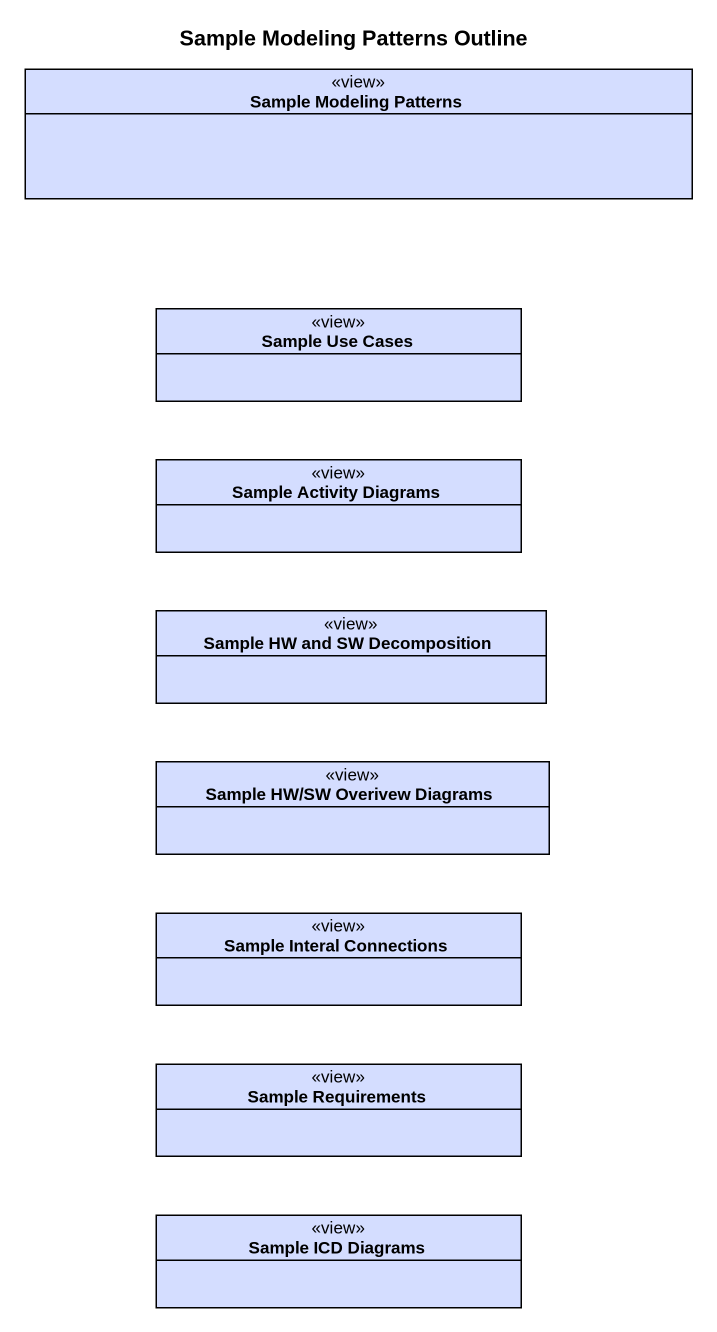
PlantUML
@startuml
title Sample Modeling Patterns Outline
hide circle
hide empty members
class "Sample Modeling Patterns" as Sample_Modeling_Patterns <<view>> #D4DDFF
class "Sample Use Cases" as Sample_Use_Cases <<view>> #D4DDFF
class "Sample Activity Diagrams" as Sample_Activity_Diagrams <<view>> #D4DDFF
class "Sample HW and SW Decomposition" as Sample_HW_and_SW <<view>> #D4DDFF
class "Sample HW/SW Overivew Diagrams" as Sample_HW_SW_Overivew <<view>> #D4DDFF
class "Sample Interal Connections" as Sample_Interal_Connections <<view>> #D4DDFF
class "Sample Requirements" as Sample_Requirements <<view>> #D4DDFF
class "Sample ICD Diagrams" as Sample_ICD_Diagrams <<view>> #D4DDFF
@enduml
